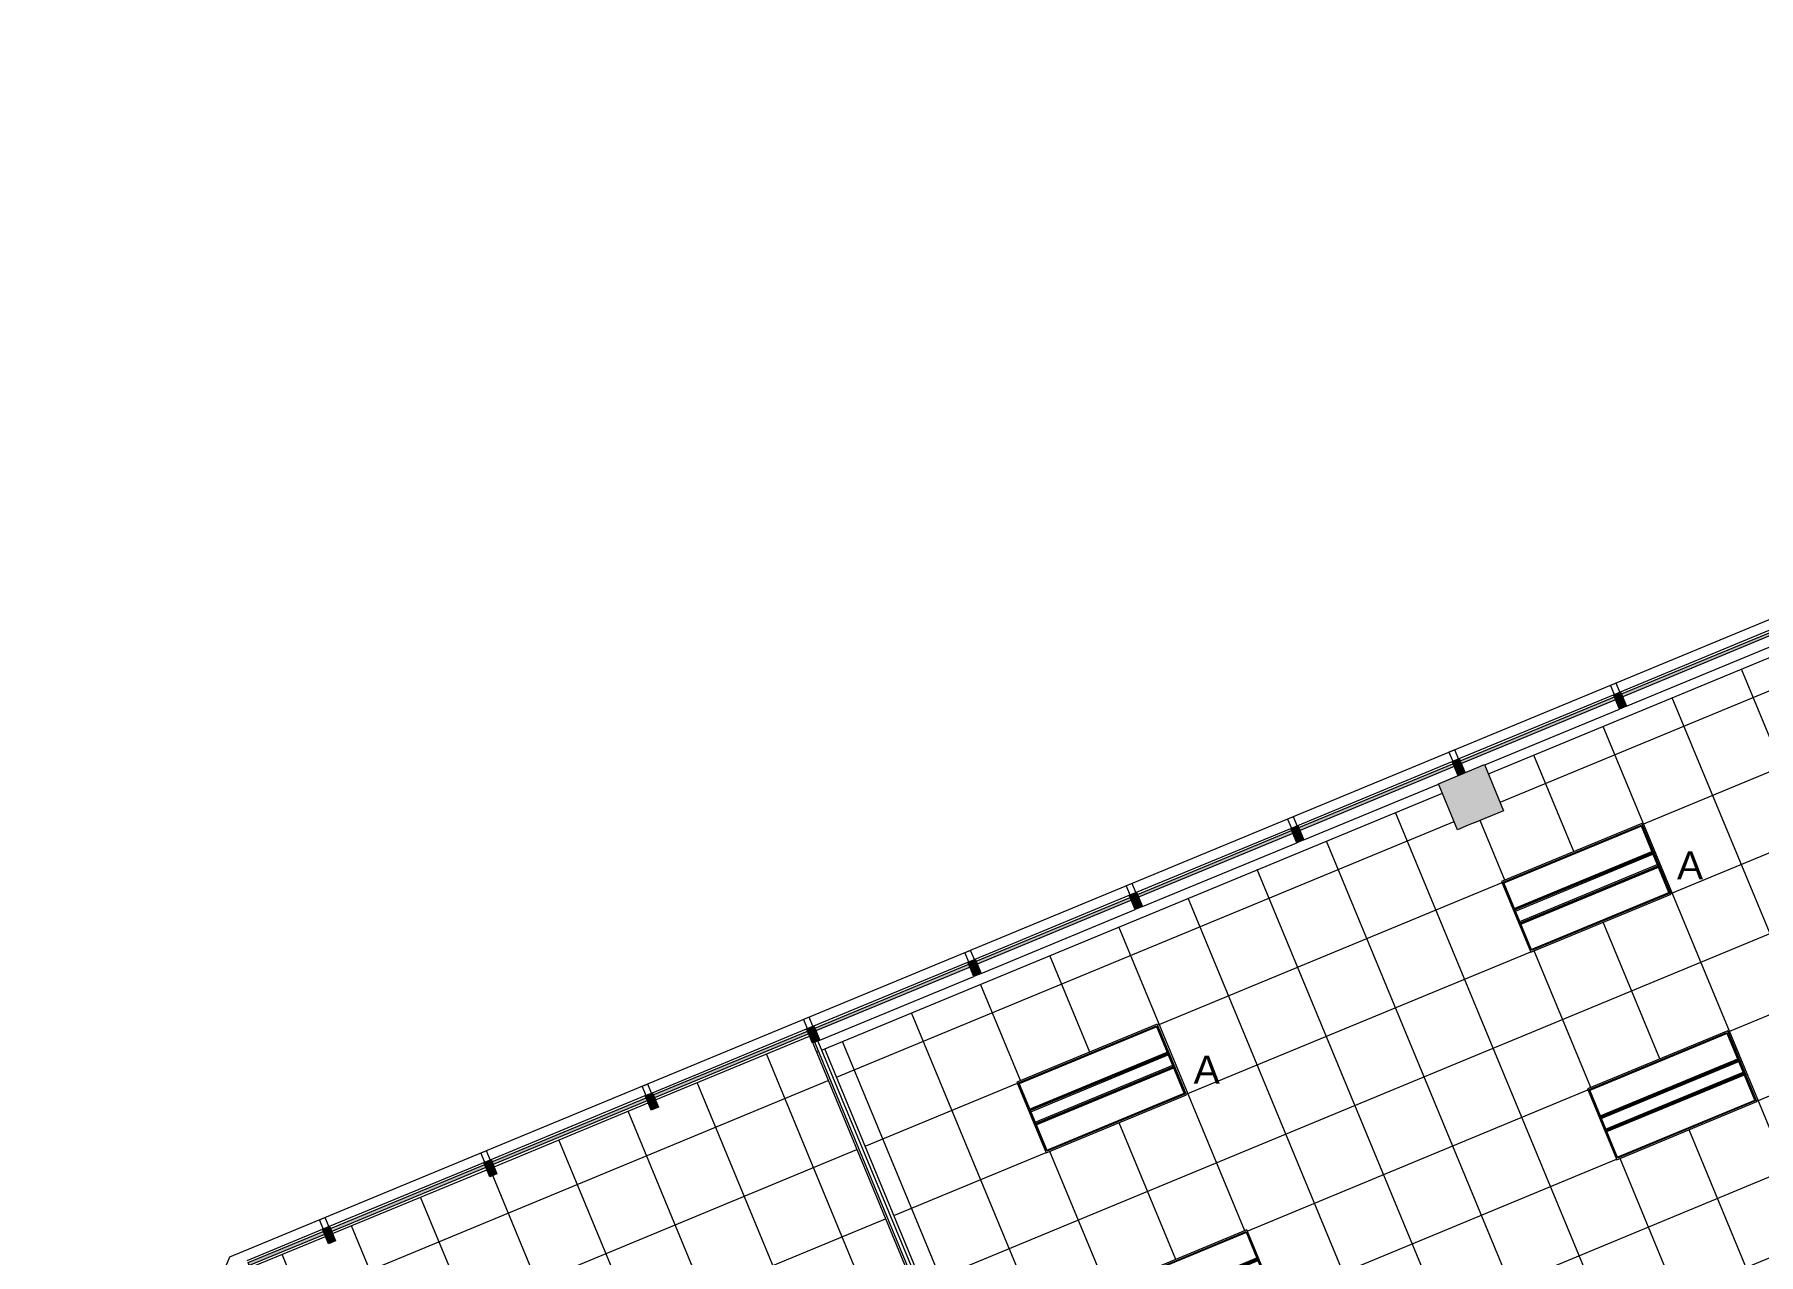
# Model space of a CAD drawing. Header units: inches. Extents: x 488 to 2071, y 800 to 2512.
# Drawn here: x 488 to 1041, y 2121 to 2512 of the extents above; entities that cross this region are included whole.
import ezdxf

# ---------------------------------------------------------------- set-up
doc = ezdxf.new("R2010")
doc.units = ezdxf.units.IN
doc.header["$MEASUREMENT"] = 0
for name, color, linetype, lineweight in [('A-CLNG', 13, 'Continuous', 13), ('A-CLNG-PATT', 13, 'Continuous', 13), ('A-Flor-Shel-Tptn', 8, 'Continuous', 9), ('A-GLAZ-CURT', 52, 'Continuous', 9), ('A-GLAZ-CWMG', 51, 'Continuous', 13), ('A-Glaz-Shel', 8, 'Continuous', 9), ('A-Glaz-Shel-Sill', 8, 'Continuous', 9), ('A-WALL', 113, 'Continuous', 9), ('E-LITE-EQPM', 33, 'Continuous', 9), ('E-LITE-EQPM-IDEN', 33, 'Continuous', 9)]:
    doc.layers.add(name, color=color, linetype=linetype, lineweight=lineweight)
doc.styles.add('Arial', font='arial.ttf', dxfattribs={"height": 9})

# ---------------------------------------------------------------- blocks, each defined once
blk = doc.blocks.new('Revit Link EDITED_dwg_MUL1-V4-Level 1 REFLECTED CEILING PLAN')
at = {"layer": 'A-Glaz-Shel', "color": 7, "flags": 128}
blk.add_lwpolyline([(-1, 3.12), (-1, 6.25), (1, 6.25), (1, 3.12)], dxfattribs=at)
blk = doc.blocks.new('Revit Link EDITED_dwg_MUL6-V5-Level 1 REFLECTED CEILING PLAN')
at = {"layer": 'A-Glaz-Shel', "color": 7, "flags": 128}
for points in [[(-1, 3.12), (-1, 6.25), (1, 6.25), (1, 3.12)], [(55, 3.12), (55, 6.25), (57, 6.25), (57, 3.12)], [(111, 3.12), (111, 6.25), (113, 6.25), (113, 3.12)], [(167, 3.12), (167, 6.25), (169, 6.25), (169, 3.12)], [(223, 3.12), (223, 6.25), (225, 6.25), (225, 3.12)], [(279, 3.12), (279, 6.25), (281, 6.25), (281, 3.12)]]:
    blk.add_lwpolyline(points, dxfattribs=at)
blk = doc.blocks.new('Revit Link EDITED_dwg-5488103-Level 1 REFLECTED CEILING PLAN')
at = {"layer": 'A-Glaz-Shel-Sill', "color": 7}
for p, q in [((738.78, 2186), (739.47, 2186.28)), ((740.39, 2186.67), (741.43, 2187.09))]:
    blk.add_line(p, q, dxfattribs=at)
at = {"layer": 'A-Glaz-Shel-Sill', "color": 7, "flags": 128}
blk.add_lwpolyline([(2027.09, 2231.29), (2027.09, 2292.98), (1497.37, 2512.39), (550.6, 2120.23), (488.05, 1969.23)], dxfattribs=at)
at = {"extrusion": (0, 0, -1), "zscale": -1, "rotation": 337.4999999999797}
for name, p in [('Revit Link EDITED_dwg_MUL6-V5-Level 1 REFLECTED CEILING PLAN', (-1255.28, 2405.35)), ('Revit Link EDITED_dwg_MUL6-V5-Level 1 REFLECTED CEILING PLAN', (-944.86, 2276.77)), ('Revit Link EDITED_dwg_MUL1-V4-Level 1 REFLECTED CEILING PLAN', (-634.43, 2148.19)), ('Revit Link EDITED_dwg_MUL1-V4-Level 1 REFLECTED CEILING PLAN', (-582.7, 2126.76))]:
    blk.add_blockref(name, p, dxfattribs=at)
blk = doc.blocks.new('System Panel - Glazed-5474425-Level 1 REFLECTED CEILING PLAN')
at = {"layer": 'A-GLAZ-CURT', "lineweight": 13}
for p, q in [((-257.8, 0.75), (-257.8, 1.75)), ((-257.8, 1.75), (-119.8, 1.75)), ((-119.8, 0.75), (-257.8, 0.75))]:
    blk.add_line(p, q, dxfattribs=at)
blk = doc.blocks.new('System Panel - Glazed-5309573-Level 1 REFLECTED CEILING PLAN')
at = {"layer": 'A-GLAZ-CURT'}
blk.add_hatch(color=7, dxfattribs=at).paths.add_polyline_path([(-13.05, 0.75), (13.05, 0.75), (13.05, 1.75), (-13.05, 1.75), (-13.05, 1.38)], flags=0)
at = {"layer": 'A-GLAZ-CURT', "color": 55, "lineweight": 20}
for p, q in [((-13.05, 0.75), (-13.05, 1.75)), ((-13.05, 1.75), (13.05, 1.75)), ((13.05, 0.75), (-13.05, 0.75)), ((13.05, 1.75), (13.05, 0.75))]:
    blk.add_line(p, q, dxfattribs=at)
blk = doc.blocks.new('System Panel - Glazed-5309578-Level 1 REFLECTED CEILING PLAN')
at = {"layer": 'A-GLAZ-CURT'}
blk.add_hatch(color=7, dxfattribs=at).paths.add_polyline_path([(26.75, 0.75), (26.75, 1.75), (-26.75, 1.75), (-26.75, 0.75), (26.31, 0.75)], flags=0)
at = {"layer": 'A-GLAZ-CURT', "color": 55, "lineweight": 20}
for p, q in [((-26.75, 0.75), (-26.75, 1.75)), ((-26.75, 1.75), (26.75, 1.75)), ((26.75, 0.75), (-26.75, 0.75)), ((26.75, 1.75), (26.75, 0.75))]:
    blk.add_line(p, q, dxfattribs=at)
blk = doc.blocks.new('Rectangular Mullion - 2_5_ x 5_ rectangular-5308160-Level 1 REFLECTED CEILING PLAN')
at = {"layer": 'A-GLAZ-CWMG', "lineweight": 9}
blk.add_line((556.26, 2119.19), (580.37, 2129.18), dxfattribs=at)
blk = doc.blocks.new('Rectangular Mullion - 2_5_ x 5_ rectangular-5308161-Level 1 REFLECTED CEILING PLAN')
at = {"layer": 'A-GLAZ-CWMG', "lineweight": 9}
blk.add_line((582.68, 2130.13), (632.11, 2150.61), dxfattribs=at)
blk = doc.blocks.new('Rectangular Mullion - 2_5_ x 5_ rectangular-V20-Level 1 REFLECTED CEILING PLAN')
at = {"layer": 'A-GLAZ-CWMG', "lineweight": 9}
for p, q in [((737.9, 2194.43), (787.32, 2214.9)), ((739.81, 2189.81), (789.24, 2210.28))]:
    blk.add_line(p, q, dxfattribs=at)
blk = doc.blocks.new('Rectangular Mullion - 2_5_ x 5_ rectangular-V21-Level 1 REFLECTED CEILING PLAN')
at = {"layer": 'A-GLAZ-CWMG', "lineweight": 9}
for p, q in [((893.11, 2258.72), (942.54, 2279.19)), ((895.02, 2254.1), (938.21, 2271.99))]:
    blk.add_line(p, q, dxfattribs=at)
blk = doc.blocks.new('Rectangular Mullion - 2_5_ x 5_ rectangular-V22-Level 1 REFLECTED CEILING PLAN')
at = {"layer": 'A-GLAZ-CWMG', "lineweight": 9}
for p, q in [((944.85, 2280.15), (994.27, 2300.62)), ((952.99, 2278.11), (996.19, 2296))]:
    blk.add_line(p, q, dxfattribs=at)
blk = doc.blocks.new('Rectangular Mullion - 2_5_ x 5_ rectangular-V23-Level 1 REFLECTED CEILING PLAN')
at = {"layer": 'A-GLAZ-CWMG', "lineweight": 9}
for p, q in [((996.58, 2301.58), (1046.01, 2322.05)), ((998.5, 2296.96), (1047.32, 2317.18))]:
    blk.add_line(p, q, dxfattribs=at)
blk = doc.blocks.new('Rectangular Mullion - 2_5_ x 5_ rectangular-5309583-Level 1 REFLECTED CEILING PLAN')
at = {"layer": 'A-GLAZ-CWMG', "lineweight": 9}
blk.add_hatch(color=7, dxfattribs=at).paths.add_polyline_path([(-1.25, 2.5), (1.25, 2.5), (1.25, -2.5), (-1.25, -2.5), (-1.25, -0.75)], flags=0)
at = {"layer": 'A-GLAZ-CWMG', "color": 55, "lineweight": 20}
for p, q in [((1.25, 2.5), (-1.25, 2.5)), ((-1.25, 2.5), (-1.25, -2.5)), ((1.25, -2.5), (1.25, 2.5)), ((-1.25, -2.5), (1.25, -2.5))]:
    blk.add_line(p, q, dxfattribs=at)
blk = doc.blocks.new('L-Recessed-Axis-Plano - 2 X 4-4550867-Level 1 REFLECTED CEILING PLAN')
at = {"layer": 'E-LITE-EQPM'}
for p, q in [((23.91, 11.87), (-23.91, 11.87)), ((-23.91, 11.87), (-23.91, -11.88)), ((-23.87, -11.56), (-23.87, 11.56)), ((-23.87, 11.56), (23.88, 11.56)), ((23.88, 11.56), (23.88, -11.56)), ((23.91, -11.88), (23.91, 11.87)), ((-23.87, 2.74), (23.88, 2.74)), ((23.88, 2.51), (-23.87, 2.51)), ((-23.87, 2.3), (23.88, 2.3)), ((-23.87, 2.2), (23.88, 2.2)), ((-23.87, 1.83), (23.88, 1.83)), ((-23.87, -1.83), (23.88, -1.83)), ((-23.87, -2.2), (23.88, -2.2)), ((-23.87, -2.3), (23.88, -2.3)), ((-23.87, -2.51), (23.88, -2.51)), ((-23.87, -2.74), (23.88, -2.74)), ((-23.91, -11.88), (23.91, -11.88)), ((23.88, -11.56), (-23.87, -11.56))]:
    blk.add_line(p, q, dxfattribs=at)

msp = doc.modelspace()

# ---------------------------------------------------------------- hatches: boundary and pattern name
at = {"layer": 'A-CLNG-PATT'}
h = msp.add_hatch(dxfattribs=at)
h.set_pattern_fill('FP_4', color=256, style=0, pattern_type=2)
h.set_pattern_definition([(292.5, (984.87, 1991.512), (-22.1731, -9.1844), []), (202.5, (984.87, 1991.512), (-9.1844, 22.1731), [])])
h.paths.add_polyline_path([(936.47, 1716.21), (1080.67, 1775.94), (1049.26, 1851.78), (1048.22, 1851.35), (1016.67, 1927.51), (1071.54, 1950.24), (1066.76, 1961.78), (1081.54, 1967.9), (1086.32, 1956.36), (1189.98, 1999.3), (1059.52, 2314.25), (1050.14, 2310.37), (1048.51, 2314.29), (954.19, 2275.22), (959.07, 2263.44), (944.28, 2257.32), (939.41, 2269.1), (741.43, 2187.09), (935.79, 1717.85)], flags=0)
h.paths.add_polyline_path([(950.23, 1821.02), (940.83, 1843.72), (985.76, 1862.33), (995.16, 1839.63), (950.45, 1821.12)], flags=0)
h.paths.add_polyline_path([(1050.22, 1856.33), (1084.1, 1870.36), (1055.45, 1939.52), (1021.57, 1925.48), (1050.19, 1856.39)], flags=0)
h.paths.add_polyline_path([(1087.56, 1871.79), (1220.06, 1926.68), (1191.41, 1995.83), (1087.48, 1952.78), (1087.38, 1953), (1073.33, 1947.19), (1073.43, 1946.96), (1058.91, 1940.95), (1087.22, 1872.61)], flags=0)
h.paths.add_polyline_path([(914.66, 1910.31), (905.26, 1933), (950.19, 1951.61), (959.59, 1928.92), (914.88, 1910.4)], flags=0)
h.paths.add_polyline_path([(1119.07, 1916.15), (1109.67, 1938.84), (1154.59, 1957.45), (1163.99, 1934.76), (1119.29, 1916.24)], flags=0)
h.paths.add_polyline_path([(1068.82, 1974.16), (1059.42, 1996.86), (1104.35, 2015.46), (1113.75, 1992.77), (1069.04, 1974.25)], flags=0)
h.paths.add_polyline_path([(876.67, 1998.61), (867.27, 2021.31), (912.2, 2039.92), (921.6, 2017.22), (876.89, 1998.71)], flags=0)
h.paths.add_polyline_path([(1032.04, 2062.97), (1022.64, 2085.66), (1067.56, 2104.27), (1076.96, 2081.58), (1032.26, 2063.06)], flags=0)
h.paths.add_polyline_path([(841.2, 2087.66), (831.8, 2110.35), (876.73, 2128.96), (886.13, 2106.27), (841.42, 2087.75)], flags=0)
h.paths.add_polyline_path([(995.36, 2151.51), (985.96, 2174.21), (1030.89, 2192.81), (1040.28, 2170.12), (995.58, 2151.6)], flags=0)
h.paths.add_polyline_path([(812.44, 2153.68), (803.04, 2176.37), (847.97, 2194.98), (857.36, 2172.29), (812.66, 2153.77)], flags=0)
h.paths.add_polyline_path([(967.81, 2218.04), (958.41, 2240.73), (1003.33, 2259.34), (1012.73, 2236.64), (968.03, 2218.13)], flags=0)
h = msp.add_hatch(dxfattribs=at)
h.set_pattern_fill('FP_2', color=256, style=0, pattern_type=2)
h.set_pattern_definition([(22.5, (667.49, 2067.87), (9.1844, -22.1731), []), (292.5, (667.49, 2067.87), (-22.1731, -9.1844), [])])
h.paths.add_polyline_path([(833.58, 1592.04), (960.92, 1644.79), (932.09, 1714.4), (933.82, 1715.11), (915.09, 1760.35), (786.01, 1706.88), (825.53, 1611.48)], flags=0)
h.paths.add_polyline_path([(841.4, 1646.45), (822.79, 1691.38), (845.48, 1700.78), (864.09, 1655.85), (841.57, 1646.53)], flags=0)
h.paths.add_polyline_path([(909.4, 1673.03), (890.79, 1717.96), (913.49, 1727.36), (932.09, 1682.43), (909.78, 1673.19)], flags=0)
h.paths.add_polyline_path([(784.58, 1710.35), (913.65, 1763.81), (865.95, 1878.98), (822.27, 1860.88), (832.4, 1850.7), (819.89, 1838.2), (807.5, 1850.59), (814.62, 1857.72), (736.87, 1825.51), (784.36, 1710.88)], flags=0)
h.paths.add_polyline_path([(795.63, 1756.94), (777.03, 1801.86), (799.72, 1811.26), (818.33, 1766.34), (796.01, 1757.09)], flags=0)
h.paths.add_polyline_path([(861.77, 1785.42), (843.16, 1830.34), (865.85, 1839.74), (884.46, 1794.82), (862.15, 1785.57)], flags=0)
h.paths.add_polyline_path([(735.44, 1828.98), (864.51, 1882.44), (807.6, 2019.83), (683.44, 1966.21), (679.69, 1963.56), (735.28, 1829.36)], flags=0)
h.paths.add_polyline_path([(740.76, 1889.43), (722.15, 1934.35), (744.84, 1943.75), (763.45, 1898.82), (741.13, 1889.58)], flags=0)
h.paths.add_polyline_path([(807.28, 1916.98), (788.67, 1961.9), (811.36, 1971.3), (829.97, 1926.38), (807.65, 1917.13)], flags=0)
h.paths.add_polyline_path([(629.94, 1934.1), (677.89, 1967.92), (677.92, 1967.91), (806.17, 2023.29), (737.58, 2188.88), (737.5, 2188.85), (736.54, 2191.16), (687.12, 2170.69), (688.07, 2168.38), (685.76, 2167.42), (684.81, 2169.73), (635.38, 2149.26), (636.34, 2146.95), (634.03, 2145.99), (633.07, 2148.3), (583.64, 2127.82), (584.6, 2125.52), (582.29, 2124.56), (581.33, 2126.87), (557.21, 2116.88), (558.07, 2114.8), (561.42, 2118.15), (572.74, 2106.84), (563.54, 2097.64), (552.23, 2108.96), (557.61, 2114.34), (555.86, 2113.61), (554.9, 2115.92), (501.61, 1987.26), (629.88, 1934.13)], flags=0)
h.paths.add_polyline_path([(679.58, 1963.84), (682.04, 1965.61), (679.37, 1964.45), (679.13, 1964.93), (679.57, 1963.84)], flags=0)
h.paths.add_polyline_path([(587.85, 2008.57), (569.24, 2053.49), (591.94, 2062.89), (610.54, 2017.96), (588.23, 2008.72)], flags=0)
h.paths.add_polyline_path([(654.07, 2035.99), (635.46, 2080.92), (658.15, 2090.32), (676.76, 2045.39), (654.44, 2036.15)], flags=0)
h.paths.add_polyline_path([(720.59, 2063.55), (701.98, 2108.47), (724.67, 2117.87), (743.28, 2072.95), (720.96, 2063.7)], flags=0)
at = {"layer": 'A-WALL'}
msp.add_hatch(color=250, dxfattribs=at).paths.add_polyline_path([(944.28, 2257.32), (959.07, 2263.44), (952.94, 2278.22), (938.16, 2272.1), (944.2, 2257.51)], flags=0)

# ---------------------------------------------------------------- linework, layer by layer
at = {"layer": 'A-CLNG'}
for p, q in [((954.19, 2275.22), (1048.51, 2314.29)), ((741.43, 2187.09), (939.41, 2269.1)), ((1003.33, 2259.34), (958.41, 2240.73)), ((1012.73, 2236.64), (1003.33, 2259.34)), ((958.41, 2240.73), (967.81, 2218.04)), ((967.81, 2218.04), (1012.73, 2236.64)), ((847.97, 2194.98), (803.04, 2176.37)), ((857.36, 2172.29), (847.97, 2194.98)), ((687.12, 2170.69), (736.54, 2191.16)), ((737.58, 2188.88), (806.17, 2023.29)), ((1030.89, 2192.81), (985.96, 2174.21)), ((1040.28, 2170.12), (1030.89, 2192.81)), ((936.47, 1716.21), (741.43, 2187.09)), ((803.04, 2176.37), (812.44, 2153.68)), ((812.44, 2153.68), (857.36, 2172.29)), ((985.96, 2174.21), (995.36, 2151.51)), ((635.38, 2149.26), (684.81, 2169.73)), ((995.36, 2151.51), (1040.28, 2170.12)), ((583.64, 2127.82), (633.07, 2148.3)), ((876.73, 2128.96), (831.8, 2110.35)), ((886.13, 2106.27), (876.73, 2128.96)), ((557.21, 2116.88), (581.33, 2126.87))]:
    msp.add_line(p, q, dxfattribs=at)
at = {"layer": 'A-WALL', "color": 55, "lineweight": 20}
for p, q in [((938.16, 2272.1), (952.94, 2278.22)), ((952.94, 2278.22), (959.07, 2263.44)), ((944.28, 2257.32), (938.16, 2272.1)), ((959.07, 2263.44), (949.35, 2259.42)), ((947.73, 2258.75), (944.28, 2257.32)), ((949.34, 2259.43), (947.73, 2258.75)), ((949.35, 2259.42), (949.34, 2259.43))]:
    msp.add_line(p, q, dxfattribs=at)

# ---------------------------------------------------------------- block references
at = {"layer": 'A-Flor-Shel-Tptn', "color": 7}
msp.add_blockref('Revit Link EDITED_dwg-5488103-Level 1 REFLECTED CEILING PLAN', (0, 0), dxfattribs=at)
at = {"layer": 'A-GLAZ-CURT'}
for name, p, rotation in [('System Panel - Glazed-5309578-Level 1 REFLECTED CEILING PLAN', (1022.25, 2309.5), 22.49999999995562), ('System Panel - Glazed-5309578-Level 1 REFLECTED CEILING PLAN', (970.52, 2288.07), 22.49999999995562), ('System Panel - Glazed-5309578-Level 1 REFLECTED CEILING PLAN', (918.78, 2266.64), 22.49999999995562), ('System Panel - Glazed-5309578-Level 1 REFLECTED CEILING PLAN', (867.04, 2245.21), 22.49999999995562), ('System Panel - Glazed-5309578-Level 1 REFLECTED CEILING PLAN', (815.3, 2223.78), 22.49999999995562), ('System Panel - Glazed-5309578-Level 1 REFLECTED CEILING PLAN', (763.57, 2202.35), 22.49999999995562), ('System Panel - Glazed-5309578-Level 1 REFLECTED CEILING PLAN', (711.83, 2180.92), 22.49999999995562), ('System Panel - Glazed-5474425-Level 1 REFLECTED CEILING PLAN', (835.17, 1953.29), 292.4999999999995), ('System Panel - Glazed-5309578-Level 1 REFLECTED CEILING PLAN', (660.09, 2159.49), 22.49999999995562), ('System Panel - Glazed-5309578-Level 1 REFLECTED CEILING PLAN', (608.36, 2138.06), 22.49999999995562), ('System Panel - Glazed-5309573-Level 1 REFLECTED CEILING PLAN', (569.27, 2121.87), 22.49999999995562)]:
    msp.add_blockref(name, p, dxfattribs=dict(at, rotation=rotation))
at = {"layer": 'A-GLAZ-CWMG', "lineweight": 9}
for name, p in [('Rectangular Mullion - 2_5_ x 5_ rectangular-V23-Level 1 REFLECTED CEILING PLAN', (0, 0)), ('Rectangular Mullion - 2_5_ x 5_ rectangular-V22-Level 1 REFLECTED CEILING PLAN', (0, 0)), ('Rectangular Mullion - 2_5_ x 5_ rectangular-V21-Level 1 REFLECTED CEILING PLAN', (0, 0)), ('Rectangular Mullion - 2_5_ x 5_ rectangular-V20-Level 1 REFLECTED CEILING PLAN', (103.47, 42.86)), ('Rectangular Mullion - 2_5_ x 5_ rectangular-V20-Level 1 REFLECTED CEILING PLAN', (51.74, 21.43)), ('Rectangular Mullion - 2_5_ x 5_ rectangular-V20-Level 1 REFLECTED CEILING PLAN', (0, 0)), ('Rectangular Mullion - 2_5_ x 5_ rectangular-5308161-Level 1 REFLECTED CEILING PLAN', (103.47, 42.86)), ('Rectangular Mullion - 2_5_ x 5_ rectangular-5308161-Level 1 REFLECTED CEILING PLAN', (51.74, 21.43)), ('Rectangular Mullion - 2_5_ x 5_ rectangular-5308161-Level 1 REFLECTED CEILING PLAN', (0, 0)), ('Rectangular Mullion - 2_5_ x 5_ rectangular-5308160-Level 1 REFLECTED CEILING PLAN', (0, 0))]:
    msp.add_blockref(name, p, dxfattribs=at)
at = {"layer": 'A-GLAZ-CWMG', "lineweight": 9, "extrusion": (0, 0, -1), "rotation": 157.5000000000444}
for p in [(-996.38, 2298.79), (-944.65, 2277.36), (-892.91, 2255.93), (-841.17, 2234.5), (-789.44, 2213.07), (-737.7, 2191.64), (-685.96, 2170.21), (-634.22, 2148.78), (-582.49, 2127.35)]:
    msp.add_blockref('Rectangular Mullion - 2_5_ x 5_ rectangular-5309583-Level 1 REFLECTED CEILING PLAN', p, dxfattribs=at)
at = {"layer": 'E-LITE-EQPM', "extrusion": (0, 0, -1), "rotation": 157.5000000000445}
for p in [(-985.57, 2238.69), (-830.2, 2174.33), (-1013.12, 2172.16), (-858.97, 2108.31)]:
    msp.add_blockref('L-Recessed-Axis-Plano - 2 X 4-4550867-Level 1 REFLECTED CEILING PLAN', p, dxfattribs=at)

# ---------------------------------------------------------------- texts
at = {"layer": 'E-LITE-EQPM-IDEN', "char_height": 9, "width": 10.302, "attachment_point": 1, "style": 'Arial'}
for insert in [(1014.63, 2250.41), (859.68, 2184.91)]:
    msp.add_mtext('A', dxfattribs=dict(at, insert=insert))

doc.saveas('drawing.dxf')
